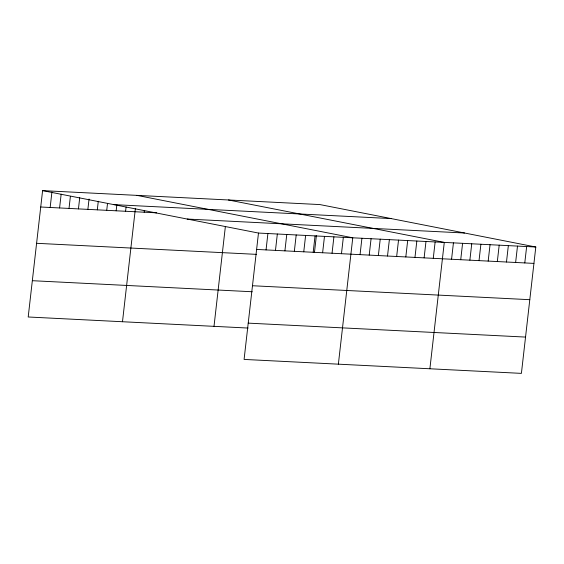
<?xml version="1.0" encoding="UTF-8"?>
<svg xmlns="http://www.w3.org/2000/svg" width="564" height="564" viewBox="0 0 564 564"><rect width="100%" height="100%" fill="white"/><g stroke="black" fill="none" stroke-linecap="round" stroke-linejoin="round"><path stroke-width="0.85" d="M42.596 190.625L258.481 233.059L244.085 359.423L521.404 373.375L535.8 247.011L319.915 204.577L42.596 190.625L28.2 316.989L248.111 328.058M50.161 207.481L51.93 191.957M59.587 207.954L61.159 194.157M69.019 208.426L70.394 196.357M78.445 208.906L79.721 197.696M87.878 209.378L89.056 199.029M97.304 209.85L98.284 201.228M106.73 210.33L107.52 203.428M116.163 210.802L116.847 204.767M125.589 211.274L126.082 206.967M122.487 321.734L135.409 208.299M144.172 212.212L144.37 210.485M214.003 326.337L225.353 226.721M266.046 249.915L267.907 233.531M275.472 250.388L277.34 234.004M284.905 250.86L286.766 234.483M294.33 251.34L296.199 234.955M303.756 251.812L305.625 235.428M313.189 252.284L315.057 235.907M314.508 252.066L316.376 235.653M322.615 252.757L324.483 236.379M332.048 253.236L333.909 236.852M341.474 253.708L343.342 237.324M338.372 364.168L352.768 237.804L136.883 195.37M360.058 254.646L361.919 238.262M369.209 255.104L371.07 238.72M378.359 255.562L380.228 239.185M387.51 256.028L389.379 239.644M396.661 256.486L398.529 240.102M405.812 256.944L407.68 240.567M414.963 257.41L416.831 241.025M424.114 257.868L425.982 241.484M433.265 258.326L435.133 241.949M429.888 368.771L444.284 242.407L228.399 199.973M451.567 259.25L453.435 242.865M460.725 259.708L462.586 243.324M469.875 260.166L471.737 243.789M479.026 260.631L480.888 244.247M488.177 261.09L490.046 244.706M497.328 261.548L499.196 245.171M506.479 262.013L508.347 245.629M515.63 262.471L517.498 246.087M524.781 262.93L526.649 246.553M113.836 204.626L391.155 218.578M40.728 207.002L156.651 212.839M187.241 219.051L464.56 233.01M258.481 233.059L535.8 247.011M256.613 249.436L533.932 263.395M36.597 243.303L256.507 254.364M252.482 285.736L529.8 299.688M32.338 280.696L252.249 291.757M248.216 323.13L525.535 337.082"/></g></svg>
